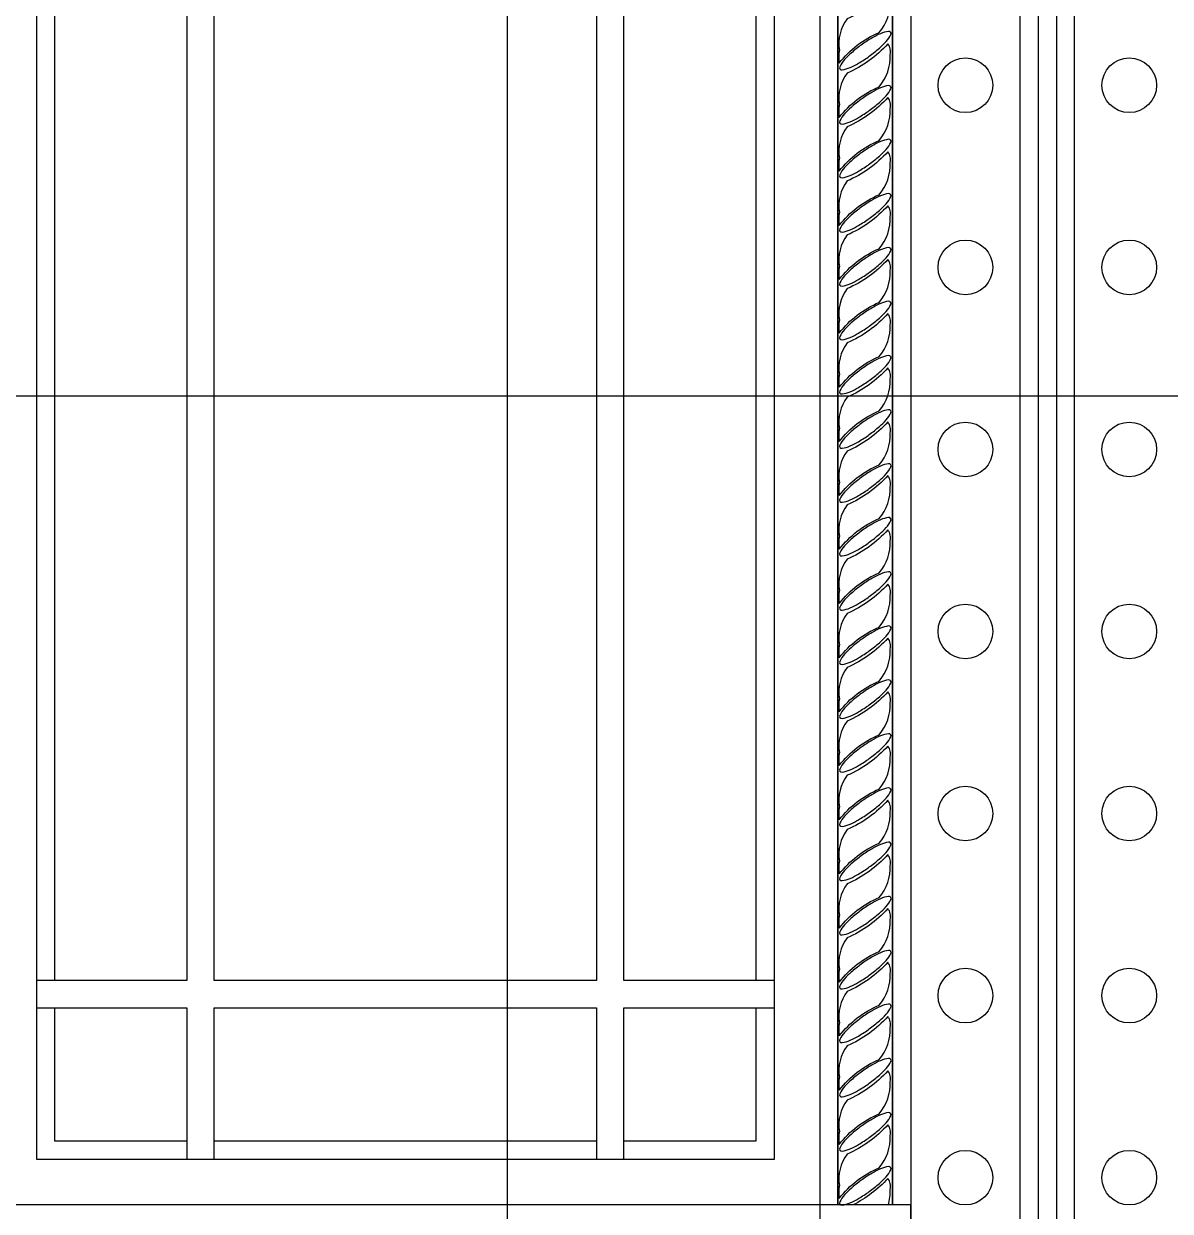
# Model space of a CAD drawing. Header units: metres. Extents: x 63 to 3579, y 112 to 4698.
# Drawn here: x 571 to 1201, y 2378 to 3030 of the extents above; entities that cross this region are included whole.
import ezdxf

# ---------------------------------------------------------------- set-up
doc = ezdxf.new("R2010")
doc.units = ezdxf.units.M
for name, color, linetype in [('3', 3, 'Continuous'), ('4', 4, 'Continuous'), ('7', 7, 'Continuous'), ('BH', 3, 'Continuous'), ('DIM', 3, 'Continuous')]:
    doc.layers.add(name, color=color, linetype=linetype)

msp = doc.modelspace()

# ---------------------------------------------------------------- hatches: boundary and pattern name
at = {"layer": 'BH'}
h = msp.add_hatch(dxfattribs=at)
h.set_pattern_fill('AR-RROOF', scale=300)
h.paths.add_polyline_path([(675.69, 2504.38), (885.69, 2504.38), (885.69, 3392.74), (675.69, 3392.74)])
h.paths.add_polyline_path([(885.69, 3407.74), (885.69, 3481.06), (675.69, 3481.06), (675.69, 3407.74)])
h.paths.add_polyline_path([(660.69, 3481.06), (588.19, 3481.06), (588.19, 3407.74), (660.69, 3407.74)])
h.paths.add_polyline_path([(588.19, 2504.38), (660.69, 2504.38), (660.69, 3392.74), (588.19, 3392.74)])
h.paths.add_polyline_path([(588.19, 2489.38), (588.19, 2416.06), (660.69, 2416.06), (660.69, 2489.38)])
h.paths.add_polyline_path([(885.69, 2416.06), (885.69, 2489.38), (675.69, 2489.38), (675.69, 2416.06)])
h.paths.add_polyline_path([(900.69, 2489.38), (900.69, 2416.06), (973.19, 2416.06), (973.19, 2489.38)])
h.paths.add_polyline_path([(900.69, 2504.38), (973.19, 2504.38), (973.19, 3392.74), (900.69, 3392.74)])
h.paths.add_polyline_path([(973.19, 3481.06), (900.69, 3481.06), (900.69, 3407.74), (973.19, 3407.74)])

# ---------------------------------------------------------------- linework, layer by layer
at = {"layer": '3'}
for p, q in [((1128.19, 3546.02), (1128.19, 1666.06)), ((1138.19, 3546.02), (1138.19, 1666.06)), ((1018.19, 3516.06), (1018.19, 2381.06)), ((1048.19, 3516.06), (1048.19, 2381.06))]:
    msp.add_line(p, q, dxfattribs=at)
for points in [[(578.19, 2406.06), (578.19, 3491.06), (983.19, 3491.06), (983.19, 2406.06)], [(1008.19, 2331.06), (1058.19, 2331.06), (1058.19, 2381.06), (1008.19, 2381.06)]]:
    msp.add_lwpolyline(points, close=True, dxfattribs=at)
at = {"layer": '4'}
for p, q in [((1018.19, 2381.06), (1018.19, 3516.06)), ((1048.19, 2381.06), (1048.19, 3516.06))]:
    msp.add_line(p, q, dxfattribs=at)
for points in [[(1098.19, 1556.06), (1098.19, 1641.06), (1118.19, 1666.06), (1118.19, 2299.06), (1118.19, 3546.02, -1.15), (1118.19, 3556.02, 0.11), (1103.1, 3596.02), (1098.19, 3626.06)], [(1168.19, 1556.06), (1168.19, 1641.06), (1148.19, 1666.06), (1148.19, 2299.06), (1148.19, 3546.02, 1.15), (1148.19, 3556.02, -0.11), (1163.29, 3596.02), (1168.19, 3626.06)]]:
    msp.add_lwpolyline(points, format="xyb", dxfattribs=at)
msp.add_lwpolyline([(503.19, 2331.06), (503.19, 3566.06), (1058.19, 3566.06), (1058.19, 2331.06)], close=True, dxfattribs=at)
at = {"layer": '7'}
for points in [[(553.19, 2381.06), (553.19, 3516.06), (1008.19, 3516.06), (1008.19, 2381.06)], [(675.69, 2504.38), (675.69, 3392.74), (885.69, 3392.74), (885.69, 2504.38)]]:
    msp.add_lwpolyline(points, close=True, dxfattribs=at)
for points in [[(578.19, 3392.74), (660.69, 3392.74), (660.69, 2504.38), (578.19, 2504.38)], [(588.19, 2504.38), (588.19, 3392.74)], [(983.19, 2504.38), (900.69, 2504.38), (900.69, 3392.74), (983.19, 3392.74)], [(973.19, 3392.74), (973.19, 2504.38)], [(578.19, 2489.38), (660.69, 2489.38), (660.69, 2406.06)], [(660.69, 2416.06), (588.19, 2416.06), (588.19, 2489.38)], [(675.69, 2406.06), (675.69, 2489.38), (885.69, 2489.38), (885.69, 2406.06)], [(900.69, 2406.06), (900.69, 2489.38), (983.19, 2489.38)], [(973.19, 2489.38), (973.19, 2416.06), (900.69, 2416.06)], [(885.69, 2416.06), (675.69, 2416.06)]]:
    msp.add_lwpolyline(points, dxfattribs=at)
for centre in [(1088.19, 2996.06), (1178.19, 2996.06), (1088.19, 2896.06), (1178.19, 2896.06), (1088.19, 2796.06), (1178.19, 2796.06), (1088.19, 2696.06), (1178.19, 2696.06), (1088.19, 2596.06), (1178.19, 2596.06), (1088.19, 2496.06), (1178.19, 2496.06), (1088.19, 2396.06), (1178.19, 2396.06)]:
    msp.add_circle(centre, 15, dxfattribs=at)
at = {"layer": 'BH'}
for points in [[(1019.06, 3015.5, 0.1), (1018.93, 3008.23, -0.13), (1040.88, 3025.08, 0.19), (1046.88, 3042.69, 0.23), (1045.6, 3048.69, -0.11), (1023.27, 3032.61, 0.21), (1019.06, 3015.25)], [(1019.06, 2985.7, 0.1), (1018.93, 2978.42, -0.13), (1040.88, 2995.27, 0.19), (1046.88, 3012.89, 0.23), (1045.6, 3018.89, -0.11), (1023.27, 3002.81, 0.21), (1019.06, 2985.45)], [(1019.06, 2956.21, 0.1), (1018.93, 2948.93, -0.13), (1040.88, 2965.78, 0.19), (1046.88, 2983.4, 0.23), (1045.6, 2989.4, -0.11), (1023.27, 2973.31, 0.21), (1019.06, 2955.95)], [(1019.06, 2926.4, 0.1), (1018.93, 2919.13, -0.13), (1040.88, 2935.98, 0.19), (1046.88, 2953.59, 0.23), (1045.6, 2959.59, -0.11), (1023.27, 2943.51, 0.21), (1019.06, 2926.15)], [(1019.06, 2896.75, 0.1), (1018.93, 2889.48, -0.13), (1040.88, 2906.33, 0.19), (1046.88, 2923.95, 0.23), (1045.6, 2929.95, -0.11), (1023.27, 2913.86, 0.21), (1019.06, 2896.5)], [(1019.06, 2867.26, 0.1), (1018.93, 2859.98, -0.13), (1040.88, 2876.83, 0.19), (1046.88, 2894.45, 0.23), (1045.6, 2900.45, -0.11), (1023.27, 2884.37, 0.21), (1019.06, 2867)], [(1019.06, 2837.46, 0.1), (1018.93, 2830.18, -0.13), (1040.88, 2847.03, 0.19), (1046.88, 2864.65, 0.23), (1045.6, 2870.65, -0.11), (1023.27, 2854.56, 0.21), (1019.06, 2837.2)], [(1019.06, 2807.65, 0.1), (1018.93, 2800.38, -0.13), (1040.88, 2817.23, 0.19), (1046.88, 2834.85, 0.23), (1045.6, 2840.85, -0.11), (1023.27, 2824.76, 0.21), (1019.06, 2807.4)], [(1019.06, 2778.01, 0.1), (1018.93, 2770.73, -0.13), (1040.88, 2787.58, 0.19), (1046.88, 2805.2, 0.23), (1045.6, 2811.2, -0.11), (1023.27, 2795.11, 0.21), (1019.06, 2777.75)], [(1019.06, 2748.51, 0.1), (1018.93, 2741.23, -0.13), (1040.88, 2758.08, 0.19), (1046.88, 2775.7, 0.23), (1045.6, 2781.7, -0.11), (1023.27, 2765.62, 0.21), (1019.06, 2748.25)], [(1019.06, 2718.71, 0.1), (1018.93, 2711.43, -0.13), (1040.88, 2728.28, 0.19), (1046.88, 2745.9, 0.23), (1045.6, 2751.9, -0.11), (1023.27, 2735.81, 0.21), (1019.06, 2718.45)], [(1019.06, 2688.91, 0.1), (1018.93, 2681.63, -0.13), (1040.88, 2698.48, 0.19), (1046.88, 2716.1, 0.23), (1045.6, 2722.1, -0.11), (1023.27, 2706.01, 0.21), (1019.06, 2688.65)], [(1019.06, 2659.26, 0.1), (1018.93, 2651.98, -0.13), (1040.88, 2668.83, 0.19), (1046.88, 2686.45, 0.23), (1045.6, 2692.45, -0.11), (1023.27, 2676.36, 0.21), (1019.06, 2659)], [(1019.06, 2629.76, 0.1), (1018.93, 2622.48, -0.13), (1040.88, 2639.34, 0.19), (1046.88, 2656.95, 0.23), (1045.6, 2662.95, -0.11), (1023.27, 2646.87, 0.21), (1019.06, 2629.51)], [(1019.06, 2599.96, 0.1), (1018.93, 2592.68, -0.13), (1040.88, 2609.53, 0.19), (1046.88, 2627.15, 0.23), (1045.6, 2633.15, -0.11), (1023.27, 2617.06, 0.21), (1019.06, 2599.7)], [(1019.06, 2570.16, 0.1), (1018.93, 2562.88, -0.13), (1040.88, 2579.73, 0.19), (1046.88, 2597.35, 0.23), (1045.6, 2603.35, -0.11), (1023.27, 2587.26, 0.21), (1019.06, 2569.9)], [(1019.06, 2540.35, 0.1), (1018.93, 2533.08, -0.13), (1040.88, 2549.93, 0.19), (1046.88, 2567.55, 0.23), (1045.6, 2573.55, -0.11), (1023.27, 2557.46, 0.21), (1019.06, 2540.1)], [(1019.06, 2510.7, 0.1), (1018.93, 2503.43, -0.13), (1040.88, 2520.28, 0.19), (1046.88, 2537.9, 0.23), (1045.6, 2543.9, -0.11), (1023.27, 2527.81, 0.21), (1019.06, 2510.45)], [(1019.06, 2481.21, 0.1), (1018.93, 2473.93, -0.13), (1040.88, 2490.78, 0.19), (1046.88, 2508.4, 0.23), (1045.6, 2514.4, -0.11), (1023.27, 2498.32, 0.21), (1019.06, 2480.95)], [(1019.06, 2451.41, 0.1), (1018.93, 2444.13, -0.13), (1040.88, 2460.98, 0.19), (1046.88, 2478.6, 0.23), (1045.6, 2484.6, -0.11), (1023.27, 2468.51, 0.21), (1019.06, 2451.15)], [(1019.06, 2421.6, 0.1), (1018.93, 2414.33, -0.13), (1040.88, 2431.18, 0.19), (1046.88, 2448.8, 0.23), (1045.6, 2454.8, -0.11), (1023.27, 2438.71, 0.21), (1019.06, 2421.35)], [(1019.06, 2391.96, 0.1), (1018.93, 2384.68, -0.13), (1040.88, 2401.53, 0.19), (1046.88, 2419.15, 0.23), (1045.6, 2425.15, -0.11), (1023.27, 2409.06, 0.21), (1019.06, 2391.7)], [(1045.85, 2381.06, 0.09), (1046.88, 2389.65, 0.23), (1045.6, 2395.65, -0.09), (1026.46, 2381.06)]]:
    msp.add_lwpolyline(points, format="xyb", dxfattribs=at)
for points in [[(1019.32, 3005.03, 0.28), (1020.45, 3004.55, 0.07), (1024.96, 3005.83, 0.03), (1029.52, 3008.16, 0.02), (1035.44, 3012.06, 0.02), (1040.98, 3016.48, 0.03), (1044.63, 3020.09, 0.07), (1047.24, 3023.98, 0.28), (1047.13, 3025.21, 0.28), (1046, 3025.69, 0.07), (1041.49, 3024.41, 0.03), (1036.93, 3022.08, 0.02), (1031.01, 3018.18, 0.02), (1025.46, 3013.76, 0.03), (1021.82, 3010.15, 0.07), (1019.21, 3006.26, 0.28)], [(1019.32, 2975.23, 0.28), (1020.45, 2974.75, 0.07), (1024.96, 2976.02, 0.03), (1029.52, 2978.36, 0.02), (1035.44, 2982.26, 0.02), (1040.98, 2986.68, 0.03), (1044.63, 2990.29, 0.07), (1047.24, 2994.18, 0.28), (1047.13, 2995.4, 0.28), (1046, 2995.88, 0.07), (1041.49, 2994.61, 0.03), (1036.93, 2992.27, 0.02), (1031.01, 2988.38, 0.02), (1025.46, 2983.96, 0.03), (1021.82, 2980.35, 0.07), (1019.21, 2976.46, 0.28)], [(1019.32, 2945.74, 0.28), (1020.45, 2945.26, 0.07), (1024.96, 2946.53, 0.03), (1029.52, 2948.87, 0.02), (1035.44, 2952.76, 0.02), (1040.98, 2957.18, 0.03), (1044.63, 2960.79, 0.07), (1047.24, 2964.68, 0.28), (1047.13, 2965.91, 0.28), (1046, 2966.39, 0.07), (1041.49, 2965.12, 0.03), (1036.93, 2962.78, 0.02), (1031.01, 2958.88, 0.02), (1025.46, 2954.46, 0.03), (1021.82, 2950.85, 0.07), (1019.21, 2946.96, 0.28)], [(1019.32, 2915.93, 0.28), (1020.45, 2915.45, 0.07), (1024.96, 2916.73, 0.03), (1029.52, 2919.06, 0.02), (1035.44, 2922.96, 0.02), (1040.98, 2927.38, 0.03), (1044.63, 2930.99, 0.07), (1047.24, 2934.88, 0.28), (1047.13, 2936.1, 0.28), (1046, 2936.59, 0.07), (1041.49, 2935.31, 0.03), (1036.93, 2932.98, 0.02), (1031.01, 2929.08, 0.02), (1025.46, 2924.66, 0.03), (1021.82, 2921.05, 0.07), (1019.21, 2917.16, 0.28)], [(1019.32, 2915.93, 0.28), (1020.45, 2915.45, 0.07), (1024.96, 2916.73, 0.03), (1029.52, 2919.06, 0.02), (1035.44, 2922.96, 0.02), (1040.98, 2927.38, 0.03), (1044.63, 2930.99, 0.07), (1047.24, 2934.88, 0.28), (1047.13, 2936.1, 0.28), (1046, 2936.59, 0.07), (1041.49, 2935.31, 0.03), (1036.93, 2932.98, 0.02), (1031.01, 2929.08, 0.02), (1025.46, 2924.66, 0.03), (1021.82, 2921.05, 0.07), (1019.21, 2917.16, 0.28)], [(1019.32, 2886.29, 0.28), (1020.45, 2885.8, 0.07), (1024.96, 2887.08, 0.03), (1029.52, 2889.42, 0.02), (1035.44, 2893.31, 0.02), (1040.98, 2897.73, 0.03), (1044.63, 2901.34, 0.07), (1047.24, 2905.23, 0.28), (1047.13, 2906.46, 0.28), (1046, 2906.94, 0.07), (1041.49, 2905.67, 0.03), (1036.93, 2903.33, 0.02), (1031.01, 2899.43, 0.02), (1025.46, 2895.01, 0.03), (1021.82, 2891.4, 0.07), (1019.21, 2887.51, 0.28)], [(1019.32, 2856.79, 0.28), (1020.45, 2856.31, 0.07), (1024.96, 2857.58, 0.03), (1029.52, 2859.92, 0.02), (1035.44, 2863.82, 0.02), (1040.98, 2868.23, 0.03), (1044.63, 2871.84, 0.07), (1047.24, 2875.73, 0.28), (1047.13, 2876.96, 0.28), (1046, 2877.44, 0.07), (1041.49, 2876.17, 0.03), (1036.93, 2873.83, 0.02), (1031.01, 2869.93, 0.02), (1025.46, 2865.52, 0.03), (1021.82, 2861.91, 0.07), (1019.21, 2858.02, 0.28)], [(1019.32, 2826.99, 0.28), (1020.45, 2826.51, 0.07), (1024.96, 2827.78, 0.03), (1029.52, 2830.12, 0.02), (1035.44, 2834.01, 0.02), (1040.98, 2838.43, 0.03), (1044.63, 2842.04, 0.07), (1047.24, 2845.93, 0.28), (1047.13, 2847.16, 0.28), (1046, 2847.64, 0.07), (1041.49, 2846.37, 0.03), (1036.93, 2844.03, 0.02), (1031.01, 2840.13, 0.02), (1025.46, 2835.72, 0.03), (1021.82, 2832.11, 0.07), (1019.21, 2828.21, 0.28)], [(1019.32, 2826.99, 0.28), (1020.45, 2826.51, 0.07), (1024.96, 2827.78, 0.03), (1029.52, 2830.12, 0.02), (1035.44, 2834.01, 0.02), (1040.98, 2838.43, 0.03), (1044.63, 2842.04, 0.07), (1047.24, 2845.93, 0.28), (1047.13, 2847.16, 0.28), (1046, 2847.64, 0.07), (1041.49, 2846.37, 0.03), (1036.93, 2844.03, 0.02), (1031.01, 2840.13, 0.02), (1025.46, 2835.72, 0.03), (1021.82, 2832.11, 0.07), (1019.21, 2828.21, 0.28)], [(1019.32, 2797.19, 0.28), (1020.45, 2796.7, 0.07), (1024.96, 2797.98, 0.03), (1029.52, 2800.32, 0.02), (1035.44, 2804.21, 0.02), (1040.98, 2808.63, 0.03), (1044.63, 2812.24, 0.07), (1047.24, 2816.13, 0.28), (1047.13, 2817.36, 0.28), (1046, 2817.84, 0.07), (1041.49, 2816.57, 0.03), (1036.93, 2814.23, 0.02), (1031.01, 2810.33, 0.02), (1025.46, 2805.91, 0.03), (1021.82, 2802.3, 0.07), (1019.21, 2798.41, 0.28)], [(1019.32, 2797.19, 0.28), (1020.45, 2796.7, 0.07), (1024.96, 2797.98, 0.03), (1029.52, 2800.32, 0.02), (1035.44, 2804.21, 0.02), (1040.98, 2808.63, 0.03), (1044.63, 2812.24, 0.07), (1047.24, 2816.13, 0.28), (1047.13, 2817.36, 0.28), (1046, 2817.84, 0.07), (1041.49, 2816.57, 0.03), (1036.93, 2814.23, 0.02), (1031.01, 2810.33, 0.02), (1025.46, 2805.91, 0.03), (1021.82, 2802.3, 0.07), (1019.21, 2798.41, 0.28)], [(1019.32, 2767.54, 0.28), (1020.45, 2767.06, 0.07), (1024.96, 2768.33, 0.03), (1029.52, 2770.67, 0.02), (1035.44, 2774.56, 0.02), (1040.98, 2778.98, 0.03), (1044.63, 2782.59, 0.07), (1047.24, 2786.48, 0.28), (1047.13, 2787.71, 0.28), (1046, 2788.19, 0.07), (1041.49, 2786.92, 0.03), (1036.93, 2784.58, 0.02), (1031.01, 2780.68, 0.02), (1025.46, 2776.26, 0.03), (1021.82, 2772.65, 0.07), (1019.21, 2768.76, 0.28)], [(1019.32, 2738.04, 0.28), (1020.45, 2737.56, 0.07), (1024.96, 2738.83, 0.03), (1029.52, 2741.17, 0.02), (1035.44, 2745.07, 0.02), (1040.98, 2749.49, 0.03), (1044.63, 2753.1, 0.07), (1047.24, 2756.99, 0.28), (1047.13, 2758.21, 0.28), (1046, 2758.69, 0.07), (1041.49, 2757.42, 0.03), (1036.93, 2755.08, 0.02), (1031.01, 2751.19, 0.02), (1025.46, 2746.77, 0.03), (1021.82, 2743.16, 0.07), (1019.21, 2739.27, 0.28)], [(1019.32, 2708.24, 0.28), (1020.45, 2707.76, 0.07), (1024.96, 2709.03, 0.03), (1029.52, 2711.37, 0.02), (1035.44, 2715.27, 0.02), (1040.98, 2719.68, 0.03), (1044.63, 2723.29, 0.07), (1047.24, 2727.18, 0.28), (1047.13, 2728.41, 0.28), (1046, 2728.89, 0.07), (1041.49, 2727.62, 0.03), (1036.93, 2725.28, 0.02), (1031.01, 2721.38, 0.02), (1025.46, 2716.97, 0.03), (1021.82, 2713.36, 0.07), (1019.21, 2709.47, 0.28)], [(1019.32, 2678.44, 0.28), (1020.45, 2677.96, 0.07), (1024.96, 2679.23, 0.03), (1029.52, 2681.57, 0.02), (1035.44, 2685.46, 0.02), (1040.98, 2689.88, 0.03), (1044.63, 2693.49, 0.07), (1047.24, 2697.38, 0.28), (1047.13, 2698.61, 0.28), (1046, 2699.09, 0.07), (1041.49, 2697.82, 0.03), (1036.93, 2695.48, 0.02), (1031.01, 2691.58, 0.02), (1025.46, 2687.16, 0.03), (1021.82, 2683.55, 0.07), (1019.21, 2679.66, 0.28)], [(1019.32, 2678.44, 0.28), (1020.45, 2677.96, 0.07), (1024.96, 2679.23, 0.03), (1029.52, 2681.57, 0.02), (1035.44, 2685.46, 0.02), (1040.98, 2689.88, 0.03), (1044.63, 2693.49, 0.07), (1047.24, 2697.38, 0.28), (1047.13, 2698.61, 0.28), (1046, 2699.09, 0.07), (1041.49, 2697.82, 0.03), (1036.93, 2695.48, 0.02), (1031.01, 2691.58, 0.02), (1025.46, 2687.16, 0.03), (1021.82, 2683.55, 0.07), (1019.21, 2679.66, 0.28)], [(1019.32, 2648.79, 0.28), (1020.45, 2648.31, 0.07), (1024.96, 2649.58, 0.03), (1029.52, 2651.92, 0.02), (1035.44, 2655.81, 0.02), (1040.98, 2660.23, 0.03), (1044.63, 2663.84, 0.07), (1047.24, 2667.73, 0.28), (1047.13, 2668.96, 0.28), (1046, 2669.44, 0.07), (1041.49, 2668.17, 0.03), (1036.93, 2665.83, 0.02), (1031.01, 2661.93, 0.02), (1025.46, 2657.51, 0.03), (1021.82, 2653.91, 0.07), (1019.21, 2650.01, 0.28)], [(1019.32, 2619.29, 0.28), (1020.45, 2618.81, 0.07), (1024.96, 2620.08, 0.03), (1029.52, 2622.42, 0.02), (1035.44, 2626.32, 0.02), (1040.98, 2630.74, 0.03), (1044.63, 2634.35, 0.07), (1047.24, 2638.24, 0.28), (1047.13, 2639.46, 0.28), (1046, 2639.94, 0.07), (1041.49, 2638.67, 0.03), (1036.93, 2636.33, 0.02), (1031.01, 2632.44, 0.02), (1025.46, 2628.02, 0.03), (1021.82, 2624.41, 0.07), (1019.21, 2620.52, 0.28)], [(1019.32, 2589.49, 0.28), (1020.45, 2589.01, 0.07), (1024.96, 2590.28, 0.03), (1029.52, 2592.62, 0.02), (1035.44, 2596.52, 0.02), (1040.98, 2600.93, 0.03), (1044.63, 2604.54, 0.07), (1047.24, 2608.43, 0.28), (1047.13, 2609.66, 0.28), (1046, 2610.14, 0.07), (1041.49, 2608.87, 0.03), (1036.93, 2606.53, 0.02), (1031.01, 2602.63, 0.02), (1025.46, 2598.22, 0.03), (1021.82, 2594.61, 0.07), (1019.21, 2590.72, 0.28)], [(1019.32, 2559.69, 0.28), (1020.45, 2559.21, 0.07), (1024.96, 2560.48, 0.03), (1029.52, 2562.82, 0.02), (1035.44, 2566.71, 0.02), (1040.98, 2571.13, 0.03), (1044.63, 2574.74, 0.07), (1047.24, 2578.63, 0.28), (1047.13, 2579.86, 0.28), (1046, 2580.34, 0.07), (1041.49, 2579.07, 0.03), (1036.93, 2576.73, 0.02), (1031.01, 2572.83, 0.02), (1025.46, 2568.41, 0.03), (1021.82, 2564.81, 0.07), (1019.21, 2560.91, 0.28)], [(1019.32, 2529.89, 0.28), (1020.45, 2529.4, 0.07), (1024.96, 2530.68, 0.03), (1029.52, 2533.02, 0.02), (1035.44, 2536.91, 0.02), (1040.98, 2541.33, 0.03), (1044.63, 2544.94, 0.07), (1047.24, 2548.83, 0.28), (1047.13, 2550.06, 0.28), (1046, 2550.54, 0.07), (1041.49, 2549.27, 0.03), (1036.93, 2546.93, 0.02), (1031.01, 2543.03, 0.02), (1025.46, 2538.61, 0.03), (1021.82, 2535, 0.07), (1019.21, 2531.11, 0.28)], [(1019.32, 2529.89, 0.28), (1020.45, 2529.4, 0.07), (1024.96, 2530.68, 0.03), (1029.52, 2533.02, 0.02), (1035.44, 2536.91, 0.02), (1040.98, 2541.33, 0.03), (1044.63, 2544.94, 0.07), (1047.24, 2548.83, 0.28), (1047.13, 2550.06, 0.28), (1046, 2550.54, 0.07), (1041.49, 2549.27, 0.03), (1036.93, 2546.93, 0.02), (1031.01, 2543.03, 0.02), (1025.46, 2538.61, 0.03), (1021.82, 2535, 0.07), (1019.21, 2531.11, 0.28)], [(1019.32, 2500.24, 0.28), (1020.45, 2499.76, 0.07), (1024.96, 2501.03, 0.03), (1029.52, 2503.37, 0.02), (1035.44, 2507.26, 0.02), (1040.98, 2511.68, 0.03), (1044.63, 2515.29, 0.07), (1047.24, 2519.18, 0.28), (1047.13, 2520.41, 0.28), (1046, 2520.89, 0.07), (1041.49, 2519.62, 0.03), (1036.93, 2517.28, 0.02), (1031.01, 2513.38, 0.02), (1025.46, 2508.96, 0.03), (1021.82, 2505.35, 0.07), (1019.21, 2501.46, 0.28)], [(1019.32, 2470.74, 0.28), (1020.45, 2470.26, 0.07), (1024.96, 2471.53, 0.03), (1029.52, 2473.87, 0.02), (1035.44, 2477.77, 0.02), (1040.98, 2482.19, 0.03), (1044.63, 2485.79, 0.07), (1047.24, 2489.69, 0.28), (1047.13, 2490.91, 0.28), (1046, 2491.39, 0.07), (1041.49, 2490.12, 0.03), (1036.93, 2487.78, 0.02), (1031.01, 2483.89, 0.02), (1025.46, 2479.47, 0.03), (1021.82, 2475.86, 0.07), (1019.21, 2471.97, 0.28)], [(1019.32, 2440.94, 0.28), (1020.45, 2440.46, 0.07), (1024.96, 2441.73, 0.03), (1029.52, 2444.07, 0.02), (1035.44, 2447.97, 0.02), (1040.98, 2452.38, 0.03), (1044.63, 2455.99, 0.07), (1047.24, 2459.88, 0.28), (1047.13, 2461.11, 0.28), (1046, 2461.59, 0.07), (1041.49, 2460.32, 0.03), (1036.93, 2457.98, 0.02), (1031.01, 2454.08, 0.02), (1025.46, 2449.67, 0.03), (1021.82, 2446.06, 0.07), (1019.21, 2442.17, 0.28)], [(1019.32, 2411.14, 0.28), (1020.45, 2410.65, 0.07), (1024.96, 2411.93, 0.03), (1029.52, 2414.27, 0.02), (1035.44, 2418.16, 0.02), (1040.98, 2422.58, 0.03), (1044.63, 2426.19, 0.07), (1047.24, 2430.08, 0.28), (1047.13, 2431.31, 0.28), (1046, 2431.79, 0.07), (1041.49, 2430.52, 0.03), (1036.93, 2428.18, 0.02), (1031.01, 2424.28, 0.02), (1025.46, 2419.86, 0.03), (1021.82, 2416.25, 0.07), (1019.21, 2412.36, 0.28)], [(1019.32, 2411.14, 0.28), (1020.45, 2410.65, 0.07), (1024.96, 2411.93, 0.03), (1029.52, 2414.27, 0.02), (1035.44, 2418.16, 0.02), (1040.98, 2422.58, 0.03), (1044.63, 2426.19, 0.07), (1047.24, 2430.08, 0.28), (1047.13, 2431.31, 0.28), (1046, 2431.79, 0.07), (1041.49, 2430.52, 0.03), (1036.93, 2428.18, 0.02), (1031.01, 2424.28, 0.02), (1025.46, 2419.86, 0.03), (1021.82, 2416.25, 0.07), (1019.21, 2412.36, 0.28)], [(1019.32, 2381.49, 0.28), (1020.45, 2381.01, 0.07), (1024.96, 2382.28, 0.03), (1029.52, 2384.62, 0.02), (1035.44, 2388.51, 0.02), (1040.98, 2392.93, 0.03), (1044.63, 2396.54, 0.07), (1047.24, 2400.43, 0.28), (1047.13, 2401.66, 0.28), (1046, 2402.14, 0.07), (1041.49, 2400.87, 0.03), (1036.93, 2398.53, 0.02), (1031.01, 2394.63, 0.02), (1025.46, 2390.21, 0.03), (1021.82, 2386.6, 0.07), (1019.21, 2382.71, 0.28)]]:
    msp.add_lwpolyline(points, format="xyb", close=True, dxfattribs=at)
at = {"layer": 'DIM'}
for p, q in [((836.67, 1502.01), (836.67, 4634.05)), ((261.74, 2825.48), (2158.78, 2825.48))]:
    msp.add_line(p, q, dxfattribs=at)

doc.saveas('drawing.dxf')
